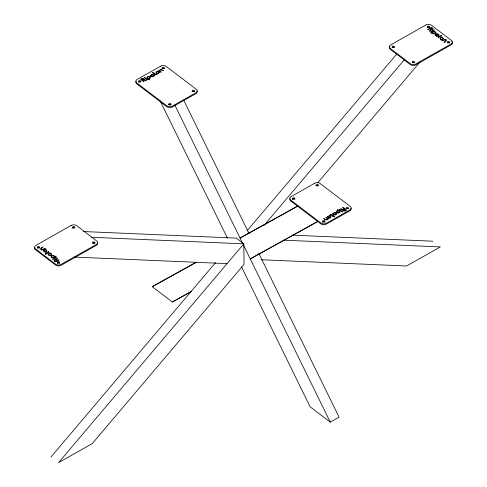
<?xml version="1.0" encoding="UTF-8"?>
<svg xmlns="http://www.w3.org/2000/svg" width="487" height="487" viewBox="0 0 487 487"><rect width="100%" height="100%" fill="white"/><g stroke="black" fill="none" stroke-linecap="round" stroke-linejoin="round"><path stroke-width="0.73" d="M54.775 256.619C54.422 254.945 51.172 254.957 51.001 256.746A1.972 1.291 -0.6 0 0 51.372 257.38C52.87 259.614 59.225 254.305 54.794 256.637M144.262 77.585L144.913 77.518L144.28 77.725M342.732 211.802L342.081 211.875L342.708 211.662M55.457 261.501C58.056 258.914 53.089 259.912 55.049 261.227A6.118 4.006 -0.6 0 0 55.427 261.495M431.531 27.887C428.937 30.474 433.905 29.482 431.939 28.167A6.118 4.006 -0.6 0 0 431.561 27.899M327.842 219.016C326.546 222.188 320.263 216.222 325.876 219.552A1.205 0.785 -0.6 0 0 327.002 219.26L327.203 218.553L325.84 217.379L326.065 217.135L328.518 218.87L327.891 218.998M51.019 456.928L215.668 262.487M247.086 230.808L396.875 53.917M263.942 225.511L404.399 59.639M317.774 182.722L419.971 62.038M190.855 291.786L172.392 302.013L152.242 286.685L195.658 262.542M172.392 302.013L191.093 291.555M241.491 266.797L310.134 406.815L330.277 422.144L339.086 417.164L258.731 253.24M297.654 206.074L240.042 238.07L298.074 205.94M152.242 286.685L196.164 262.365M317.627 221.5L250.251 258.901L318.133 221.317M433.899 29.829L434.319 30.206L434.112 29.817M53.095 259.559L52.669 259.187L52.882 259.577M46.557 253.094L46.594 253.088A18.311 11.986 -0.6 0 0 47.336 252.686C48.67 252.668 47.452 250.446 48.822 251.785A1.108 0.724 -0.6 0 1 48.791 252.229C47.349 253.423 46.953 253.97 45.066 254.208C45.955 253.904 45.547 252.4 46.527 253.088M432.194 32.757C427.763 35.088 434.118 29.774 435.622 32.008A1.972 1.291 -0.6 0 1 435.993 32.641C435.822 34.419 432.602 34.449 432.225 32.799M247.335 233.224L248.918 233.291M292.23 235.154L432.791 241.199M83.368 231.532L236.311 238.106L243.835 243.835L244.048 264.362L92.293 443.578L58.543 462.65L243.835 243.835L91.647 237.291M283.793 240.194L440.309 246.921L406.56 265.993L261.19 259.741M74.59 257.081L227.064 263.637M183.727 100.243L249.021 233.431M174.918 105.222L242.678 243.445M243.664 245.46L330.277 422.144M160.126 100.821L227.429 238.106M34.772 247.439A3.859 2.526 -0.6 0 0 35.545 249.788L55.603 265.05A3.859 2.526 -0.6 0 0 61.045 265.299L96.286 245.387A3.859 2.526 -0.6 0 0 97.266 242.368M37.322 248.114A1.157 0.761 -0.6 0 1 38.51 247.366A1.157 0.761 -0.6 0 1 39.636 248.139M57.436 263.169A1.157 0.761 -0.6 0 1 58.574 262.633A1.157 0.761 -0.6 0 1 59.664 263.193M72.563 228.202A1.157 0.761 -0.6 0 1 73.458 227.478A1.157 0.761 -0.6 0 1 74.742 227.855M92.676 243.25A1.157 0.761 -0.6 0 1 93.808 242.721A1.157 0.761 -0.6 0 1 94.898 243.281M452.186 42.174A3.859 2.526 -0.6 0 1 451.035 44.92L415.795 64.838A3.859 2.526 -0.6 0 1 410.352 64.588L390.294 49.327A3.859 2.526 -0.6 0 1 389.837 46.478M451.68 41.535A3.859 2.526 -0.6 0 1 451.875 41.73M447.37 43.002A1.157 0.761 -0.6 0 1 448.564 42.253A1.157 0.761 -0.6 0 1 449.69 43.026M427.367 27.528A1.157 0.761 -0.6 0 1 428.499 26.992A1.157 0.761 -0.6 0 1 429.589 27.552M412.185 62.701A1.157 0.761 -0.6 0 1 413.189 62.172A1.157 0.761 -0.6 0 1 414.315 62.567M392.126 47.44A1.157 0.761 -0.6 0 1 393.259 46.904A1.157 0.761 -0.6 0 1 394.348 47.47M289.99 198.647A3.859 2.526 -0.6 0 0 290.757 200.991L320.848 223.886A3.859 2.526 -0.6 0 0 326.29 224.136L349.788 210.859A3.859 2.526 -0.6 0 0 350.957 208.162M322.625 222.212A1.157 0.761 -0.6 0 1 323.812 221.469A1.157 0.761 -0.6 0 1 324.945 222.242M346.172 208.728A1.157 0.761 -0.6 0 1 347.31 208.192A1.157 0.761 -0.6 0 1 348.4 208.753M292.571 199.53A1.157 0.761 -0.6 0 1 293.564 198.58A1.157 0.761 -0.6 0 1 294.854 199.347M316.081 185.833A1.157 0.761 -0.6 0 1 317.086 185.303A1.157 0.761 -0.6 0 1 318.212 185.699M196.967 90.966A3.859 2.526 -0.6 0 1 195.823 93.717L172.331 106.994A3.859 2.526 -0.6 0 1 166.883 106.744L136.792 83.849A3.859 2.526 -0.6 0 1 136.135 81.292M162.068 68.898A1.157 0.761 -0.6 0 1 163.096 68.162A1.157 0.761 -0.6 0 1 164.344 68.716M138.631 81.968A1.157 0.761 -0.6 0 1 139.763 81.432A1.157 0.761 -0.6 0 1 140.853 81.993M192.158 91.793A1.157 0.761 -0.6 0 1 193.345 91.051A1.157 0.761 -0.6 0 1 194.471 91.824M168.721 104.857A1.157 0.761 -0.6 0 1 169.853 104.328A1.157 0.761 -0.6 0 1 170.943 104.888M148.736 78.815C152.297 81.652 144.462 77.883 147.628 76.575A1.972 1.291 -0.6 0 1 148.602 76.331C150.958 75.808 151.226 79.083 148.76 78.803M338.258 210.554C335.841 210.305 335.963 213.556 338.392 213.062A1.972 1.291 -0.6 0 0 339.366 212.813C342.538 211.516 334.703 207.754 338.258 210.554M41.9 250.081C48.974 246.732 43.495 249.667 41.639 249.35A1.205 0.785 -0.6 0 1 41.194 248.613C46.837 244.577 37.146 249.003 41.9 250.081M445.088 39.24C449.854 40.354 440.132 44.871 445.794 40.78A1.205 0.785 -0.6 0 0 445.355 40.044C443.529 39.684 438.41 42.594 445.088 39.24M159.523 72.344C154.677 77.543 155.073 67.918 159.523 72.344M327.477 216.727C330.49 221.816 333.638 212.411 327.477 216.727M161.173 72.07L160.631 72.143L158.47 70.518L161.276 69.452L163.425 70.822L161.118 69.836A1.205 0.785 -0.6 0 0 159.986 70.134L159.815 70.901L161.173 72.07M156.893 74.481L156.193 74.858A1.108 0.724 -0.6 0 1 155.523 74.846C153.831 73.89 153.003 73.872 152.528 72.423C152.985 73.013 155.292 72.66 154.227 73.409A18.311 11.986 -0.6 0 0 154.836 73.89L156.893 74.481M330.095 214.877L332.158 215.498A18.311 11.986 -0.6 0 1 332.761 215.978C331.714 216.624 334.058 216.605 334.532 216.91C333.802 215.485 333.236 215.504 331.47 214.548A1.108 0.724 -0.6 0 0 330.795 214.53L330.095 214.877M57.436 258.25C54.721 263.784 57.74 258.95 59.213 259.9C58.41 261.568 53.369 263.01 54.173 260.058A1.631 1.065 -0.6 0 1 54.952 259.601C56.504 260.381 56.376 257.921 57.436 258.25M429.558 31.046C430.435 31.771 430.563 28.879 432.042 29.792A1.631 1.065 -0.6 0 0 432.815 29.336L432.919 28.368L431.281 27.442L427.647 29.64L430.77 28.289L429.558 31.046M48.103 254.324L48.724 255.358L50.453 255.62A2.009 1.315 -0.6 0 0 51.184 255.352L51.78 254.098L50.027 252.759A21.318 13.959 -0.6 0 0 49.205 253.203L48.103 254.324M438.903 34.839L438.671 35.606L437.789 36.19A21.318 13.959 -0.6 0 1 437.034 36.604L435.214 35.295L435.804 34.035A2.009 1.315 -0.6 0 1 436.541 33.767L438.044 33.926L438.903 34.839M144.304 79.247L144.249 79.801L146.423 80.465L141.9 79.789L144.036 81.432L143.939 81.822L140.524 79.241L142.04 78.383L143.519 78.437A1.631 1.065 -0.6 0 1 144.207 78.943L144.304 79.247M342.702 209.909L342.781 210.445A1.631 1.065 -0.6 0 0 343.475 210.95C352.296 211.906 336.907 203.536 345.094 209.599L340.565 208.923L342.745 209.587L342.702 209.909M147.488 77.518L147.567 77.92A1.741 1.144 -0.6 0 0 147.738 78.109C151.396 79.649 149.43 74.797 147.488 77.518M339.512 211.735C337.905 214.944 334.995 209.727 339.256 211.285A1.741 1.144 -0.6 0 1 339.421 211.468L339.512 211.735M43.422 250.756C47.032 255.937 48.712 246.178 43.422 250.756M443.584 38.455C439.323 43.562 438.97 33.664 443.584 38.455M150.306 75.552L150.319 75.96A2.009 1.315 -0.6 0 0 150.726 76.435L152.638 76.818L154.659 75.613A21.318 13.959 -0.6 0 0 154.032 75.12L151.749 74.42L150.306 75.552M336.706 213.641C336.56 215.351 333.881 215.315 332.956 214.268A21.318 13.959 -0.6 0 1 332.335 213.781L334.35 212.576L336.267 212.953A2.009 1.315 -0.6 0 1 336.669 213.428L336.706 213.641M150.897 75.54L151.798 76.441L153.454 75.686L153.119 75.047L152.261 74.791L150.897 75.54M336.115 213.671L334.959 214.597L333.875 214.347L333.54 213.702L334.466 212.953L335.5 213.038L336.115 213.671M46.569 250.781L46.515 251.091C46.003 251.962 44.092 251.925 44 250.775L45.114 250.014L46.569 250.781M440.473 38.296L440.565 38.911L441.307 39.337L442.415 39.252L442.987 38.613C442.902 37.462 440.991 37.432 440.473 38.296M438.811 37.286L438.933 38.004L438.166 37.602A1.108 0.724 -0.6 0 1 438.197 37.164C439.633 35.868 439.962 35.575 441.831 35.137C441.429 35.454 441.271 36.994 440.431 36.294A18.311 11.986 -0.6 0 0 439.658 36.702L438.811 37.286M158.939 72.417L158.61 73.074L157.751 73.373L156.771 73.153L156.37 72.484L157.782 71.692L158.939 72.417M328.122 216.605L328.244 217.33L329.206 217.695L330.618 216.904L329.717 216.045L328.122 216.605M48.743 254.147C48.371 255.608 51.482 255.669 51.196 254.171L50.064 253.575L48.743 254.147M438.312 35.027L436.924 35.819L435.792 35.216C435.567 33.828 438.209 33.743 438.312 35.027M51.646 256.381L51.993 257.246L53.424 257.41A1.741 1.144 -0.6 0 0 53.71 257.294C55.189 256.162 52.231 255.078 51.646 256.381M435.415 32.781C435.135 34.388 431.713 33.335 433.284 32.093A1.741 1.144 -0.6 0 1 433.57 31.984L434.812 32.045L435.415 32.781M147.683 79.691C145.217 79.947 143.464 75.54 147.683 79.691M339.329 209.641C343.232 213.635 342.124 209.83 339.329 209.641M143.732 79.424L141.297 79.296A6.118 4.006 -0.6 0 1 141.723 79.022L143.062 78.73L143.732 79.424M343.311 209.818L343.755 210.615L345.265 210.366A6.118 4.006 -0.6 0 0 345.679 210.116L343.311 209.818M53.454 258.798C55.049 259.754 58.994 254.884 53.454 258.798M433.588 30.523C428.517 34.267 431.153 30.06 433.588 30.523M160.71 66.129L137.212 79.405A3.859 2.526 -0.6 0 0 136.786 82.973L166.877 105.868A3.859 2.526 -0.6 0 0 172.319 106.117L195.817 92.84A3.859 2.526 -0.6 0 0 196.243 89.273L166.152 66.378A3.859 2.526 -0.6 0 0 160.71 66.129M71.205 225.432L35.965 245.345A3.859 2.526 -0.6 0 0 35.533 248.912L55.591 264.173A3.859 2.526 -0.6 0 0 61.039 264.423L96.28 244.511A3.859 2.526 -0.6 0 0 96.706 240.943L76.648 225.676A3.859 2.526 -0.6 0 0 71.205 225.432M425.955 24.971L390.714 44.883A3.859 2.526 -0.6 0 0 390.282 48.45L410.346 63.712A3.859 2.526 -0.6 0 0 415.788 63.961L451.029 44.049A3.859 2.526 -0.6 0 0 451.455 40.482L431.397 25.214A3.859 2.526 -0.6 0 0 425.955 24.971M314.669 183.276L291.177 196.547A3.859 2.526 -0.6 0 0 290.745 200.114L320.836 223.009A3.859 2.526 -0.6 0 0 326.284 223.259L349.776 209.982A3.859 2.526 -0.6 0 0 350.208 206.415L320.117 183.52A3.859 2.526 -0.6 0 0 314.669 183.276M37.864 247.901A1.157 0.761 -0.6 0 0 39.63 247.262A1.157 0.761 -0.6 0 0 37.919 246.586A1.157 0.761 -0.6 0 0 37.864 247.901M57.923 263.163A1.157 0.761 -0.6 0 0 59.688 262.53A1.157 0.761 -0.6 0 0 57.977 261.848A1.157 0.761 -0.6 0 0 57.923 263.163M73.105 227.989A1.157 0.761 -0.6 0 0 74.87 227.35A1.157 0.761 -0.6 0 0 73.16 226.674A1.157 0.761 -0.6 0 0 73.105 227.989M93.163 243.25A1.157 0.761 -0.6 0 0 94.928 242.611A1.157 0.761 -0.6 0 0 93.218 241.936A1.157 0.761 -0.6 0 0 93.163 243.25M447.912 42.789A1.157 0.761 -0.6 0 0 449.678 42.15A1.157 0.761 -0.6 0 0 447.967 41.474A1.157 0.761 -0.6 0 0 447.912 42.789M427.854 27.528A1.157 0.761 -0.6 0 0 429.619 26.888A1.157 0.761 -0.6 0 0 427.909 26.213A1.157 0.761 -0.6 0 0 427.854 27.528M412.678 62.701A1.157 0.761 -0.6 0 0 414.437 62.068A1.157 0.761 -0.6 0 0 412.726 61.386A1.157 0.761 -0.6 0 0 412.678 62.701M392.613 47.44A1.157 0.761 -0.6 0 0 394.379 46.801A1.157 0.761 -0.6 0 0 392.668 46.125A1.157 0.761 -0.6 0 0 392.613 47.44M323.167 222.005A1.157 0.761 -0.6 0 0 324.932 221.366A1.157 0.761 -0.6 0 0 323.222 220.69A1.157 0.761 -0.6 0 0 323.167 222.005M346.665 208.728A1.157 0.761 -0.6 0 0 348.424 208.089A1.157 0.761 -0.6 0 0 346.714 207.413A1.157 0.761 -0.6 0 0 346.665 208.728M293.077 199.11A1.157 0.761 -0.6 0 0 294.842 198.471A1.157 0.761 -0.6 0 0 293.131 197.795A1.157 0.761 -0.6 0 0 293.077 199.11M316.574 185.833A1.157 0.761 -0.6 0 0 318.334 185.194A1.157 0.761 -0.6 0 0 316.623 184.518A1.157 0.761 -0.6 0 0 316.574 185.833M162.609 68.691A1.157 0.761 -0.6 0 0 164.375 68.052A1.157 0.761 -0.6 0 0 162.664 67.376A1.157 0.761 -0.6 0 0 162.609 68.691M139.118 81.962A1.157 0.761 -0.6 0 0 140.883 81.329A1.157 0.761 -0.6 0 0 139.172 80.653A1.157 0.761 -0.6 0 0 139.118 81.962M192.7 91.58A1.157 0.761 -0.6 0 0 194.465 90.947A1.157 0.761 -0.6 0 0 192.755 90.272A1.157 0.761 -0.6 0 0 192.7 91.58M169.208 104.857A1.157 0.761 -0.6 0 0 170.974 104.224A1.157 0.761 -0.6 0 0 169.263 103.542A1.157 0.761 -0.6 0 0 169.208 104.857"/></g></svg>
